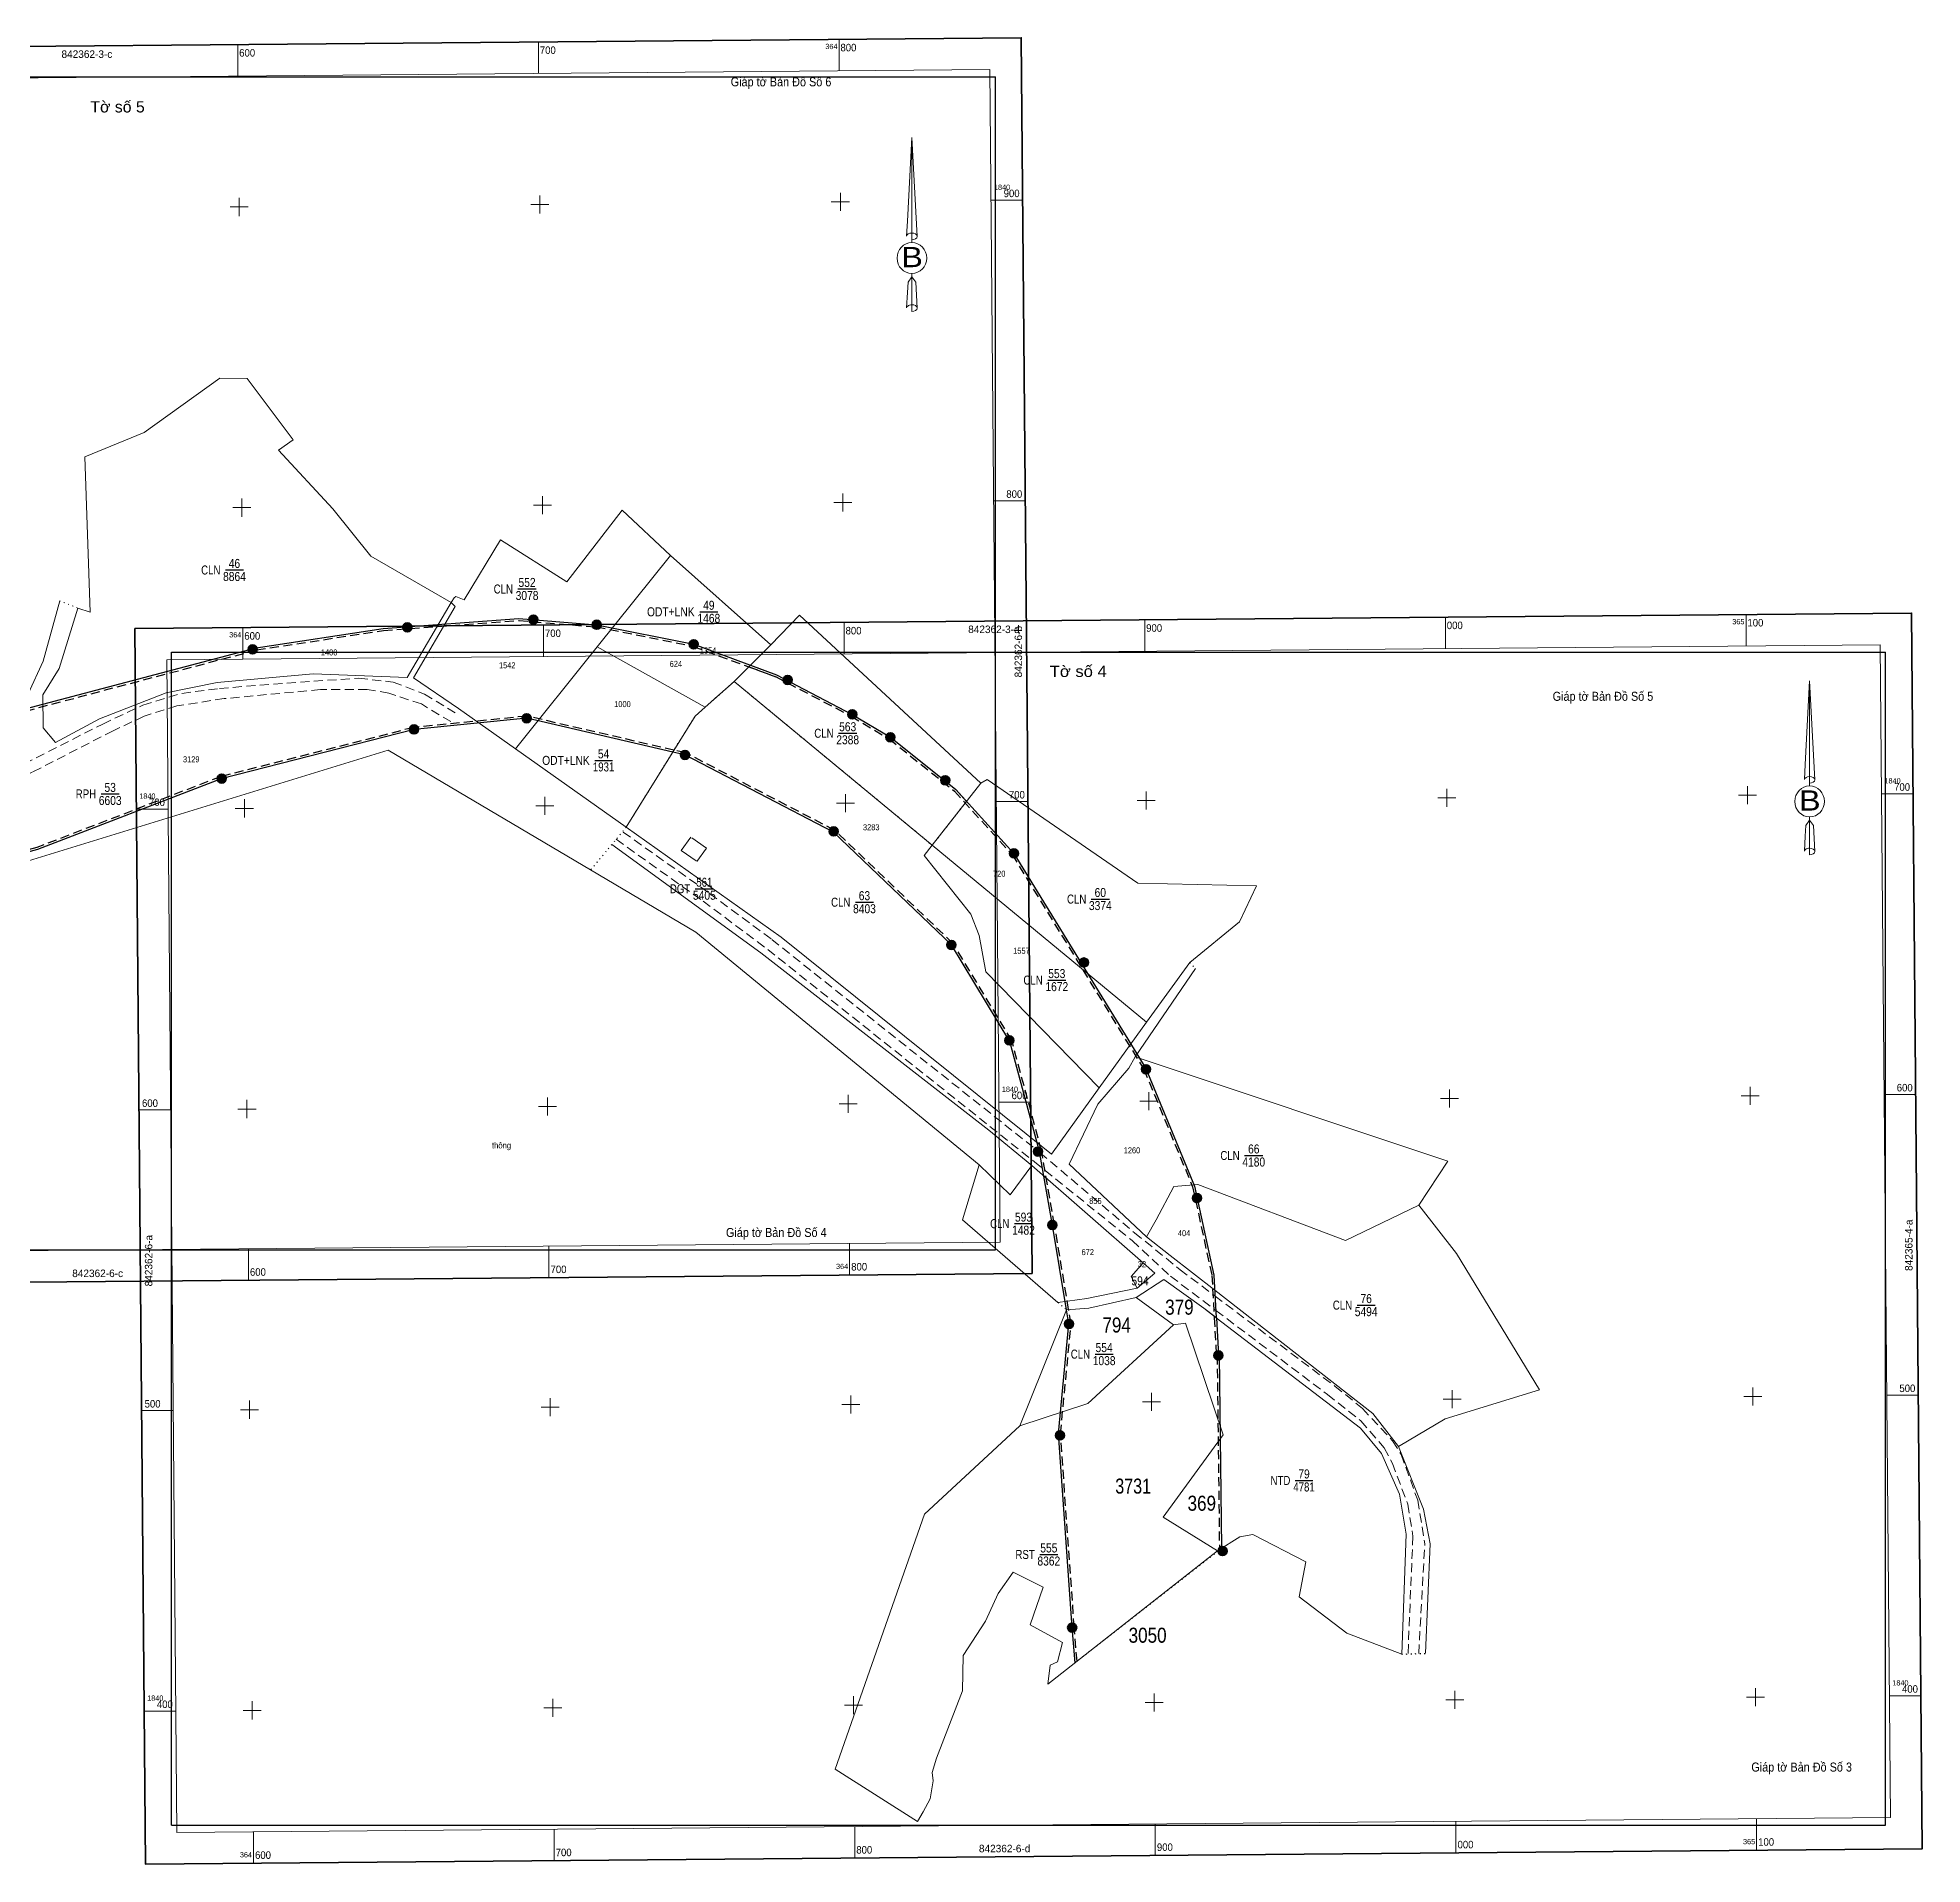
# Model space of a CAD drawing. Header units: metres. Extents: x 25 to 551711, y 21 to 1840816.
# Drawn here: x 551085 to 551711, y 1839844 to 1840452 of the extents above; entities that cross this region are included whole.
import ezdxf
from ezdxf.enums import TextEntityAlignment as Align

# ---------------------------------------------------------------- set-up
doc = ezdxf.new("R2010")
doc.units = ezdxf.units.M
for name, pattern in [('DOTTED', [1.5, 0.3, -1.2]), ('LONG_DASHED', [7.5, 6, -1.5]), ('MEDIUM_DASHED', [4.5, 3, -1.5])]:
    doc.linetypes.add(name, pattern=pattern)
for name, color, linetype, lineweight in [('1', 7, 'MEDIUM_DASHED', 13), ('10', 7, 'Continuous', 13), ('13', 7, 'Continuous', 25), ('22', 7, 'MEDIUM_DASHED', 13), ('48', 7, 'Continuous', 13), ('50', 7, 'Continuous', 25), ('51', 7, 'Continuous', 13), ('57', 7, 'Continuous', 35), ('60', 7, 'Continuous', 13), ('61', 7, 'Continuous', 35), ('63', 7, 'Continuous', 25)]:
    doc.layers.add(name, color=color, linetype=linetype, lineweight=lineweight)
for name, color, linetype in [('17', 7, 'Continuous'), ('49', 7, 'Continuous'), ('55', 7, 'Continuous'), ('56', 7, 'Continuous')]:
    doc.layers.add(name, color=color, linetype=linetype)

msp = doc.modelspace()

# ---------------------------------------------------------------- hatches: boundary and pattern name
at = {"layer": '57'}
for points in [[(551209.133, 1840255.688, 1), (551206.133, 1840255.688, 1)], [(551251.07, 1840258.295, 1), (551248.07, 1840258.295, 1)], [(551272.131, 1840256.539, 1), (551269.131, 1840256.539, 1)], [(551157.65, 1840248.36, 1), (551154.65, 1840248.36, 1)], [(551304.378, 1840250.049, 1), (551301.378, 1840250.049, 1)], [(551335.626, 1840238.199, 1), (551332.626, 1840238.199, 1)], [(551335.628, 1840238.199, 1), (551332.628, 1840238.199, 1)], [(551211.37, 1840221.736, 1), (551208.37, 1840221.736, 1)], [(551248.818, 1840225.483, 1), (551245.818, 1840225.483, 1)], [(551357.07, 1840226.77, 1), (551354.07, 1840226.77, 1)], [(551357.073, 1840226.771, 1), (551354.073, 1840226.771, 1)], [(551369.764, 1840219.142, 1), (551366.764, 1840219.142, 1)], [(551369.766, 1840219.141, 1), (551366.766, 1840219.141, 1)], [(551301.442, 1840213.286, 1), (551298.442, 1840213.286, 1)], [(551147.418, 1840205.43, 1), (551144.418, 1840205.43, 1)], [(551387.981, 1840204.859, 1), (551384.981, 1840204.859, 1)], [(551387.985, 1840204.855, 1), (551384.985, 1840204.855, 1)], [(551350.882, 1840187.865, 1), (551347.882, 1840187.865, 1)], [(551410.822, 1840180.521, 1), (551407.822, 1840180.521, 1)], [(551390.063, 1840150.127, 1), (551387.063, 1840150.127, 1)], [(551434.104, 1840144.263, 1), (551431.104, 1840144.263, 1)], [(551409.306, 1840118.382, 1), (551406.306, 1840118.382, 1)], [(551454.779, 1840108.753, 1), (551451.779, 1840108.753, 1)], [(551418.818, 1840081.414, 1), (551415.818, 1840081.414, 1)], [(551471.69, 1840065.951, 1), (551468.69, 1840065.951, 1)], [(551423.64, 1840056.953, 1), (551420.64, 1840056.953, 1)], [(551429.146, 1840024.089, 1), (551426.146, 1840024.089, 1)], [(551478.826, 1840013.616, 1), (551475.826, 1840013.616, 1)], [(551426.131, 1839987.041, 1), (551423.131, 1839987.041, 1)], [(551480.204, 1839948.573, 1), (551477.204, 1839948.573, 1)], [(551430.209, 1839923.142, 1), (551427.209, 1839923.142, 1)]]:
    msp.add_hatch(color=256, dxfattribs=at).paths.add_polyline_path(points)

# ---------------------------------------------------------------- linework, layer by layer
at = {"layer": '1'}
for p, q in [((551476.24, 1840033.35), (551516.06, 1840003.41)), ((551476.51, 1840028.57), (551513.58, 1840000.63)), ((551543.96, 1839914.49), (551545.98, 1839951))]:
    msp.add_line(p, q, dxfattribs=at)
for points in [[(551513.58, 1840000.63), (551524.75, 1839991.83), (551532.47, 1839982.89), (551535.19, 1839977.67), (551540.31, 1839964.13), (551542.02, 1839953.53), (551540.39, 1839914.36)], [(551516.06, 1840003.41), (551525.26, 1839996), (551535.25, 1839985.19), (551538.13, 1839980.67), (551543.61, 1839965.47), (551545.98, 1839951)]]:
    msp.add_lwpolyline(points, dxfattribs=at)
at = {"layer": '10'}
for p, q in [((551270.78, 1840249.2), (551295.1, 1840279.61)), ((551295.1, 1840279.61), (551328.48, 1840249.92)), ((551243.63, 1840215.26), (551270.78, 1840249.2)), ((551306.66, 1840229.14), (551270.78, 1840249.2)), ((551306.66, 1840229.14), (551270.78, 1840249.2)), ((551316.34, 1840237.69), (551382.19, 1840183.28)), ((551280.39, 1840189.22), (551243.63, 1840215.26)), ((551398.36, 1840203.84), (551382.19, 1840183.28)), ((551382.19, 1840183.28), (551398.36, 1840203.84)), ((551449.71, 1840112.86), (551469.67, 1840142.27)), ((551467.87, 1840144.25), (551453.43, 1840124.43)), ((551415.34, 1840076.76), (551452.31, 1840044.4)), ((551449.98, 1840032.92), (551462.41, 1840023.84))]:
    msp.add_line(p, q, dxfattribs=at)
at = {"layer": '10', "linetype": 'DOTTED'}
for p, q in [((551092.03, 1840264.52), (551098.05, 1840262.1)), ((551467.87, 1840144.25), (551469.67, 1840142.27)), ((551423.99, 1840031.17), (551426.86, 1840028.78))]:
    msp.add_line(p, q, dxfattribs=at)
at = {"layer": '10', "linetype": 'DOTTED', "lineweight": 25}
for p, q in [((551280.39, 1840189.22), (551295.9, 1840214.22)), ((551280.39, 1840189.22), (551268.59, 1840175.02)), ((551280.39, 1840189.22), (551268.59, 1840175.02)), ((551429.66, 1839911.43), (551478.9, 1839949.85)), ((551538.31, 1839914.28), (551546.24, 1839914.57))]:
    msp.add_line(p, q, dxfattribs=at)
at = {"layer": '10'}
for points in [[(551098.05, 1840262.1), (551102.12, 1840260.69), (551100.36, 1840312.36), (551120.14, 1840320.47), (551145.23, 1840338.51), (551154.36, 1840338.48), (551169.63, 1840318.09), (551164.77, 1840314.56), (551182.91, 1840295.15), (551195.49, 1840279.33), (551222.21, 1840263.99)], [(551295.1, 1840279.61), (551279.07, 1840294.66), (551260.67, 1840270.83), (551238.57, 1840284.79), (551226.51, 1840264.89), (551223.73, 1840266), (551223.24, 1840265.48), (551222.21, 1840263.99)], [(551081.56, 1840233.64), (551086.54, 1840244.48), (551092.03, 1840264.52)], [(551222.21, 1840263.99), (551207.55, 1840239.04), (551176.36, 1840240.26), (551144.41, 1840237.35), (551127.41, 1840233.87), (551105.29, 1840225.25), (551090.63, 1840217.4), (551086.5, 1840222.26), (551086.47, 1840233.24), (551091.9, 1840242), (551098.05, 1840262.1)], [(551243.63, 1840215.26), (551224.65, 1840228.71), (551209.73, 1840238.9), (551223.58, 1840262.66), (551222.21, 1840263.99)], [(551328.48, 1840249.92), (551338.03, 1840259.74), (551398.36, 1840203.84)], [(551306.66, 1840229.14), (551316.34, 1840237.69), (551328.48, 1840249.92)], [(551306.66, 1840229.14), (551316.34, 1840237.69), (551382.19, 1840183.28), (551453.43, 1840124.43), (551437.71, 1840102.57)], [(551306.66, 1840229.14), (551303.31, 1840226.14), (551280.39, 1840189.22)], [(551280.39, 1840189.22), (551303.31, 1840226.14), (551306.66, 1840229.14)], [(551268.59, 1840175.02), (551201.24, 1840214.83), (551072.97, 1840175.35)], [(551398.36, 1840203.84), (551400.45, 1840205.14), (551450.55, 1840170.67), (551489.96, 1840169.8), (551484.37, 1840157.78), (551467.87, 1840144.25)], [(551437.71, 1840102.57), (551421.87, 1840080.53), (551331.93, 1840152.7), (551280.39, 1840189.22)], [(551415.34, 1840076.76), (551401.05, 1840088.56), (551325.17, 1840147.48), (551275.66, 1840183.53)], [(551382.19, 1840183.28), (551379.51, 1840179.88), (551395.06, 1840160.31), (551397.74, 1840153.19), (551399.98, 1840141.16), (551437.71, 1840102.57)], [(551397.83, 1840077.04), (551303.56, 1840154.35), (551268.59, 1840175.02)], [(551449.71, 1840112.86), (551447.54, 1840109.16), (551437.22, 1840097.19), (551427.72, 1840077.22), (551453.46, 1840053.04)], [(551449.71, 1840112.86), (551553.66, 1840078.2), (551543.94, 1840063.56)], [(551423.99, 1840031.17), (551392.27, 1840058.66), (551397.83, 1840077.04)], [(551415.34, 1840076.76), (551408.09, 1840067.05), (551397.83, 1840077.04)], [(551453.46, 1840053.04), (551456.63, 1840058.68), (551462.49, 1840069.74), (551470.5, 1840070.42), (551519.59, 1840051.87), (551543.94, 1840063.56)], [(551476.14, 1840035.27), (551528.71, 1839994.36), (551537.23, 1839983.3), (551552.75, 1839992.58), (551584.15, 1840002.19), (551556.46, 1840047.54), (551543.94, 1840063.56)], [(551453.46, 1840053.04), (551461.3, 1840046.81), (551476.14, 1840035.27)], [(551450.37, 1840036), (551448.28, 1840039.82), (551452.31, 1840044.4)], [(551452.31, 1840044.4), (551456.18, 1840041.01), (551450.37, 1840036)], [(551423.99, 1840031.17), (551433.58, 1840032.51), (551450.37, 1840036)], [(551426.86, 1840028.78), (551434.2, 1840029.36), (551449.98, 1840032.92), (551459.14, 1840038.86), (551472.51, 1840029.33), (551476.64, 1840026.18)], [(551476.64, 1840026.17), (551472.51, 1840029.33), (551459.14, 1840038.86), (551449.98, 1840032.92)], [(551546.24, 1839914.57), (551547.75, 1839950.92), (551545.52, 1839962.49), (551537.23, 1839983.3), (551528.71, 1839994.36), (551476.14, 1840035.26)], [(551411.31, 1839990.22), (551426.87, 1840028.78), (551434.2, 1840029.36), (551449.98, 1840032.92)], [(551462.41, 1840023.84), (551433.89, 1839997.59), (551411.31, 1839990.22)], [(551462.41, 1840023.84), (551466.36, 1840024.33), (551478.94, 1839987.19), (551458.97, 1839959.81), (551477.02, 1839948.69)], [(551476.64, 1840026.17), (551524.61, 1839989.47), (551531.52, 1839981), (551537.56, 1839967.45), (551539.83, 1839954.22), (551538.31, 1839914.28)], [(551411.31, 1839990.22), (551379.58, 1839960.87), (551349.87, 1839876.01), (551377.3, 1839858.69), (551379.16, 1839861.83), (551381.51, 1839866.15), (551382.44, 1839872.16), (551382.1, 1839874.95), (551383.63, 1839879.76), (551392.21, 1839902.09), (551392.51, 1839913.89), (551399.86, 1839925.31), (551404.1, 1839934.5), (551409.06, 1839941.6), (551419.01, 1839936.55), (551414.7, 1839923.99), (551425.44, 1839918.15), (551423.87, 1839911.69), (551421.4, 1839910.58), (551420.6, 1839904.3), (551477.02, 1839948.69)], [(551477.02, 1839948.69), (551484.46, 1839953.29), (551488.81, 1839954.03), (551506.37, 1839944.98), (551504.22, 1839933.38), (551519.99, 1839921.22), (551538.31, 1839914.28)]]:
    msp.add_lwpolyline(points, dxfattribs=at)
at = {"layer": '10', "linetype": 'DOTTED'}
msp.add_lwpolyline([(551295.9, 1840214.22), (551303.31, 1840226.14), (551316.34, 1840237.69), (551321.2, 1840242.58), (551321.74, 1840243.12)], dxfattribs=at)
at = {"layer": '10', "linetype": 'DOTTED', "lineweight": 25}
msp.add_lwpolyline([(551295.9, 1840214.22), (551303.31, 1840226.14), (551306.66, 1840229.14), (551316.34, 1840237.69), (551382.19, 1840183.28), (551393.62, 1840197.82)], dxfattribs=at)
at = {"layer": '13'}
for p, q in [((551147.12, 1840274.77), (551153.15, 1840274.77)), ((551244.41, 1840268.45), (551250.47, 1840268.45)), ((551304.86, 1840260.87), (551310.92, 1840260.87)), ((551351.04, 1840220.48), (551357.1, 1840220.48)), ((551269.97, 1840211.46), (551275.81, 1840211.46)), ((551105.79, 1840200.3), (551111.85, 1840200.3)), ((551303.35, 1840168.79), (551309.45, 1840168.79)), ((551356.61, 1840164.31), (551362.67, 1840164.31)), ((551435.05, 1840165.36), (551441.08, 1840165.36)), ((551420.57, 1840138.41), (551426.63, 1840138.41)), ((551486.06, 1840080.1), (551492.12, 1840080.1)), ((551409.49, 1840057.43), (551415.55, 1840057.43)), ((551523.45, 1840030.34), (551529.48, 1840030.34)), ((551436.31, 1840014.05), (551442.37, 1840014.05)), ((551502.89, 1839972.05), (551508.73, 1839972.05)), ((551417.92, 1839947.43), (551423.98, 1839947.43))]:
    msp.add_line(p, q, dxfattribs=at)
at = {"layer": '22'}
msp.add_line((551461.41, 1840039.95), (551476.51, 1840028.57), dxfattribs=at)
for points in [[(551119.69, 1840229.85), (551132.62, 1840233.75), (551145.15, 1840235.39), (551176.54, 1840237.84), (551191.47, 1840238.75), (551202.9, 1840237.49), (551213.36, 1840233.53), (551224.61, 1840226.58)], [(550995.91, 1840192.05), (551028.88, 1840197.72), (551051.1, 1840201.86), (551066.28, 1840205.23), (551078.08, 1840209.41), (551080.23, 1840210.29), (551106.34, 1840223.55), (551119.69, 1840229.85)], [(551222.1, 1840224.34), (551212.3, 1840230.22), (551201.53, 1840233.83), (551194.32, 1840235.04), (551178.71, 1840235.01), (551146.71, 1840231.99), (551131.02, 1840229.63), (551120.14, 1840226.16)], [(551120.14, 1840226.16), (551109.84, 1840221.34), (551082.91, 1840207.54), (551080.09, 1840206.22), (551066.67, 1840201.76), (551051.46, 1840198.54), (551030.66, 1840194.82), (550996.96, 1840189.01)], [(551279.41, 1840187.64), (551308.1, 1840167.25), (551328.85, 1840151.9), (551418.03, 1840081.01), (551449.44, 1840054.41), (551464.58, 1840042.12), (551476.24, 1840033.35)], [(551277.06, 1840185.22), (551305.95, 1840164.67), (551327.46, 1840148.6), (551416.2, 1840077.93), (551448.68, 1840051.78), (551461.41, 1840039.95)]]:
    msp.add_lwpolyline(points, dxfattribs=at)
at = {"layer": '22', "linetype": 'LONG_DASHED'}
msp.add_lwpolyline([(551301.89, 1840185.98), (551298.72, 1840181.48), (551303.93, 1840177.81), (551307.1, 1840182.31)], close=True, dxfattribs=at)
at = {"layer": '48'}
for points in [[(551426.86, 1840028.78), (551434.2, 1840029.36), (551449.98, 1840032.92), (551459.14, 1840038.86)], [(551426.87, 1840028.78), (551434.2, 1840029.36), (551449.98, 1840032.92), (551459.14, 1840038.86)]]:
    msp.add_lwpolyline(points, dxfattribs=at)
at = {"layer": '50'}
for p, q in [((551321.75, 1840243.16), (551330.37, 1840239.91)), ((551330.38, 1840239.95), (551355.57, 1840226.77)), ((551409.32, 1840180.52), (551453.19, 1840109.02)), ((551476.65, 1840026.17), (551477.33, 1840013.62)), ((551477.61, 1840013.63), (551478.37, 1839949.68))]:
    msp.add_line(p, q, dxfattribs=at)
for points in [[(551157.41, 1840248.87), (551199.63, 1840255.35), (551244.72, 1840258.65), (551270.63, 1840256.54)], [(551270.63, 1840256.54), (551302.88, 1840250.05), (551330.38, 1840239.95)], [(551027, 1840214.85), (551080.56, 1840228.55), (551157.41, 1840248.87)], [(551330.38, 1840239.95), (551355.57, 1840226.77), (551368.26, 1840219.14), (551390.06, 1840201.76), (551393.62, 1840197.82)], [(551295.9, 1840214.22), (551247.32, 1840225.48), (551209.87, 1840221.74), (551145.71, 1840205.36), (551084.61, 1840181.8), (551060.87, 1840175.44)], [(551355.57, 1840226.77), (551368.26, 1840219.14), (551390.06, 1840201.76), (551409.32, 1840180.52)], [(551388.56, 1840150.13), (551349.36, 1840187.62), (551299.94, 1840213.29), (551295.9, 1840214.22)], [(551426.86, 1840028.78), (551422.14, 1840056.95), (551417.84, 1840081.38), (551408, 1840118.04), (551388.56, 1840150.13)], [(551453.19, 1840109.02), (551469.43, 1840069.9), (551475.86, 1840040.26), (551476.64, 1840026.17)], [(551429.66, 1839911.43), (551428.71, 1839923.14), (551424.12, 1839987.62), (551427.65, 1840024.09), (551426.87, 1840028.78)]]:
    msp.add_lwpolyline(points, dxfattribs=at)
at = {"layer": '51'}
for p, q in [((551375.41, 1840418.54), (551377.17, 1840385.69)), ((551375.41, 1840418.54), (551377.17, 1840385.69)), ((551375.41, 1840418.54), (551377.17, 1840385.69)), ((551373.94, 1840390.8), (551373.67, 1840385.75)), ((551375.41, 1840386.79), (551375.41, 1840385.52)), ((551375.41, 1840385.52), (551375.41, 1840384.58)), ((551375.41, 1840384.58), (551375.41, 1840383.64)), ((551375.41, 1840384.58), (551375.41, 1840383.64)), ((551375.41, 1840384.58), (551375.41, 1840383.64)), ((551377.17, 1840385.69), (551377.17, 1840385.75)), ((551375.41, 1840372.26), (551375.41, 1840373.34)), ((551375.41, 1840372.26), (551375.41, 1840373.34)), ((551375.41, 1840372.26), (551375.41, 1840373.34)), ((551375.41, 1840372.26), (551376.7, 1840370.43)), ((551375.41, 1840372.26), (551376.7, 1840370.43)), ((551375.41, 1840372.26), (551376.7, 1840370.43)), ((551376.7, 1840370.43), (551377.17, 1840361.84)), ((551376.7, 1840370.43), (551377.17, 1840361.84)), ((551376.7, 1840370.43), (551377.17, 1840361.84)), ((551375.41, 1840362.95), (551375.41, 1840361.7)), ((551375.41, 1840361.7), (551375.41, 1840360.74)), ((551377.17, 1840361.84), (551377.17, 1840361.96)), ((551673.94, 1840237.87), (551675.7, 1840205.02)), ((551673.94, 1840237.87), (551675.7, 1840205.02)), ((551673.94, 1840237.87), (551675.7, 1840205.02)), ((551672.47, 1840210.13), (551672.2, 1840205.08)), ((551673.94, 1840206.12), (551673.94, 1840204.85)), ((551673.94, 1840204.85), (551673.94, 1840203.91)), ((551675.7, 1840205.02), (551675.7, 1840205.08)), ((551673.94, 1840203.91), (551673.94, 1840202.97)), ((551673.94, 1840203.91), (551673.94, 1840202.97)), ((551673.94, 1840203.91), (551673.94, 1840202.97)), ((551673.94, 1840191.59), (551673.94, 1840192.67)), ((551673.94, 1840191.59), (551673.94, 1840192.67)), ((551673.94, 1840191.59), (551673.94, 1840192.67)), ((551673.94, 1840191.59), (551675.23, 1840189.76)), ((551673.94, 1840191.59), (551675.23, 1840189.76)), ((551673.94, 1840191.59), (551675.23, 1840189.76)), ((551675.23, 1840189.76), (551675.7, 1840181.17)), ((551675.23, 1840189.76), (551675.7, 1840181.17)), ((551675.23, 1840189.76), (551675.7, 1840181.17)), ((551673.94, 1840182.28), (551673.94, 1840181.03)), ((551673.94, 1840181.03), (551673.94, 1840180.07)), ((551675.7, 1840181.17), (551675.7, 1840181.29))]:
    msp.add_line(p, q, dxfattribs=at)
at = {"layer": '51', "linetype": 'MEDIUM_DASHED', "lineweight": 25}
for p, q in [((551244.66, 1840257.95), (551270.58, 1840255.84)), ((551321.21, 1840242.61), (551330.12, 1840239.25)), ((551330.06, 1840239.32), (551355.25, 1840226.15)), ((551330.06, 1840239.32), (551355.25, 1840226.15)), ((551355.21, 1840226.17), (551367.9, 1840218.54)), ((551355.21, 1840226.17), (551367.9, 1840218.54)), ((551367.83, 1840218.6), (551389.63, 1840201.21)), ((551367.83, 1840218.6), (551389.63, 1840201.21)), ((551389.55, 1840201.28), (551408.81, 1840180.05)), ((551389.55, 1840201.28), (551393.19, 1840197.27)), ((551408.73, 1840180.16), (551452.59, 1840108.66)), ((551475.95, 1840026.13), (551476.63, 1840013.58)), ((551476.91, 1840013.61), (551477.68, 1839949.25))]:
    msp.add_line(p, q, dxfattribs=at)
at = {"layer": '51'}
for points in [[(551375.41, 1840386.79), (551375.41, 1840418.54), (551373.94, 1840390.8)], [(551375.41, 1840362.95), (551375.41, 1840372.26), (551374.12, 1840370.43), (551373.94, 1840366.98), (551373.67, 1840361.96)], [(551673.94, 1840206.12), (551673.94, 1840237.87), (551672.47, 1840210.13)], [(551673.94, 1840182.28), (551673.94, 1840191.59), (551672.65, 1840189.76), (551672.47, 1840186.31), (551672.2, 1840181.29)]]:
    msp.add_lwpolyline(points, dxfattribs=at)
at = {"layer": '51', "linetype": 'MEDIUM_DASHED', "lineweight": 25}
for points in [[(551157.51, 1840248.18), (551199.7, 1840254.65), (551244.77, 1840257.95)], [(551270.5, 1840255.85), (551302.69, 1840249.38), (551330.14, 1840239.29)], [(551027.18, 1840214.17), (551080.74, 1840227.87), (551157.58, 1840248.19)], [(551296.3, 1840214.85), (551247.36, 1840226.19), (551209.74, 1840222.42), (551145.49, 1840206.03), (551084.39, 1840182.47), (551060.69, 1840176.12)], [(551389.05, 1840150.63), (551349.78, 1840188.2), (551300.19, 1840213.95), (551296.3, 1840214.85)], [(551427.54, 1840028.9), (551422.83, 1840057.07), (551418.53, 1840081.54), (551408.65, 1840118.32), (551389.16, 1840150.49)], [(551452.54, 1840108.76), (551468.76, 1840069.7), (551475.16, 1840040.17), (551475.95, 1840026.13)], [(551430.33, 1839911.95), (551429.41, 1839923.2), (551424.82, 1839987.6), (551428.36, 1840024.11), (551427.55, 1840028.9)]]:
    msp.add_lwpolyline(points, dxfattribs=at)
at = {"layer": '51'}
for centre, start_param, end_param in [((551375.408, 1840385.682), 1.5707963, 3.074452), ((551375.408, 1840385.682), 0.0671406, 1.5707963), ((551375.408, 1840385.682), 4.712389, 6.2831853), ((551375.408, 1840361.851), 2.4910694, 3.0742784), ((551375.408, 1840361.851), 1.5707963, 2.4910694), ((551375.408, 1840361.851), 0.0671406, 1.5707963), ((551375.408, 1840361.851), 4.712389, 6.2831853), ((551673.936, 1840205.012), 1.5707963, 3.074452), ((551673.936, 1840205.012), 0.0671406, 1.5707963), ((551673.936, 1840205.012), 4.712389, 6.2831853), ((551673.936, 1840181.181), 2.4910694, 3.0742784), ((551673.936, 1840181.181), 1.5707963, 2.4910694), ((551673.936, 1840181.181), 0.0671406, 1.5707963), ((551673.936, 1840181.181), 4.712389, 6.2831853)]:
    msp.add_ellipse(centre, major_axis=(1.745, 0), ratio=0.632193, start_param=start_param, end_param=end_param, dxfattribs=at)
for centre in [(551375.41, 1840378.485), (551673.938, 1840197.815)]:
    msp.add_ellipse(centre, major_axis=(0, 5.148), ratio=0.956213, dxfattribs=at)
at = {"layer": '57', "lineweight": 40}
msp.add_line((551349.86, 1840187.5), (551349.8, 1840187.42), dxfattribs=at)
at = {"layer": '57'}
for centre in [(551207.633, 1840255.688), (551249.57, 1840258.295), (551270.631, 1840256.539), (551156.15, 1840248.36), (551302.878, 1840250.049), (551334.126, 1840238.199), (551334.128, 1840238.199), (551209.87, 1840221.736), (551247.318, 1840225.483), (551355.57, 1840226.77), (551355.573, 1840226.771), (551368.264, 1840219.142), (551368.266, 1840219.141), (551299.942, 1840213.286), (551145.918, 1840205.43), (551386.481, 1840204.859), (551386.485, 1840204.855), (551349.382, 1840187.865), (551409.322, 1840180.521), (551388.563, 1840150.127), (551432.604, 1840144.263), (551407.806, 1840118.382), (551453.279, 1840108.753), (551417.318, 1840081.414), (551470.19, 1840065.951), (551422.14, 1840056.953), (551427.646, 1840024.089), (551477.326, 1840013.616), (551424.631, 1839987.041), (551478.704, 1839948.573), (551428.709, 1839923.142)]:
    msp.add_circle(centre, 1.5, dxfattribs=at)
at = {"layer": '60'}
for p, q in [((551151.26, 1840438.97), (551151.26, 1840449.47)), ((551251.23, 1840439.84), (551251.23, 1840450.34)), ((551351.19, 1840440.72), (551351.19, 1840451.22)), ((551251.65, 1840393.33), (551251.65, 1840399.33)), ((551351.62, 1840394.2), (551351.62, 1840400.2)), ((551148.68, 1840395.46), (551154.68, 1840395.46)), ((551151.68, 1840392.46), (551151.68, 1840398.46)), ((551248.65, 1840396.33), (551254.65, 1840396.33)), ((551348.62, 1840397.2), (551354.62, 1840397.2)), ((551401.74, 1840397.69), (551412.24, 1840397.69)), ((551152.56, 1840292.49), (551152.56, 1840298.49)), ((551252.53, 1840293.36), (551252.53, 1840299.36)), ((551352.49, 1840294.24), (551352.49, 1840300.24)), ((551149.56, 1840295.49), (551155.56, 1840295.49)), ((551249.53, 1840296.36), (551255.53, 1840296.36)), ((551349.49, 1840297.24), (551355.49, 1840297.24)), ((551402.62, 1840297.72), (551413.12, 1840297.72)), ((551152.95, 1840245.1), (551152.95, 1840255.6)), ((551252.92, 1840245.98), (551252.92, 1840256.48)), ((551352.89, 1840246.85), (551352.89, 1840257.35)), ((551452.86, 1840247.72), (551452.86, 1840258.22)), ((551552.83, 1840248.6), (551552.83, 1840259.1)), ((551652.79, 1840249.47), (551652.79, 1840259.97)), ((551153.43, 1840192.52), (551153.43, 1840198.52)), ((551153.43, 1840192.52), (551153.43, 1840198.52)), ((551253.4, 1840193.39), (551253.4, 1840199.39)), ((551253.4, 1840193.39), (551253.4, 1840199.39)), ((551353.37, 1840194.27), (551353.37, 1840200.27)), ((551353.37, 1840194.27), (551353.37, 1840200.27)), ((551450.34, 1840198.14), (551456.34, 1840198.14)), ((551453.34, 1840195.14), (551453.34, 1840201.14)), ((551550.31, 1840199.02), (551556.31, 1840199.02)), ((551553.31, 1840196.02), (551553.31, 1840202.02)), ((551650.27, 1840199.89), (551656.27, 1840199.89)), ((551653.27, 1840196.89), (551653.27, 1840202.89)), ((551697.85, 1840200.33), (551708.35, 1840200.33)), ((551128.03, 1840195.25), (551117.53, 1840195.25)), ((551150.43, 1840195.52), (551156.43, 1840195.52)), ((551150.43, 1840195.52), (551156.43, 1840195.52)), ((551250.4, 1840196.39), (551256.4, 1840196.39)), ((551250.4, 1840196.39), (551256.4, 1840196.39)), ((551350.37, 1840197.27), (551356.37, 1840197.27)), ((551350.37, 1840197.27), (551356.37, 1840197.27)), ((551403.49, 1840197.75), (551413.99, 1840197.75)), ((551154.31, 1840092.55), (551154.31, 1840098.55)), ((551154.31, 1840092.55), (551154.31, 1840098.55)), ((551254.28, 1840093.42), (551254.28, 1840099.42)), ((551254.28, 1840093.42), (551254.28, 1840099.42)), ((551354.24, 1840094.3), (551354.24, 1840100.3)), ((551354.24, 1840094.3), (551354.24, 1840100.3)), ((551404.37, 1840097.78), (551414.87, 1840097.78)), ((551451.21, 1840098.17), (551457.21, 1840098.17)), ((551454.21, 1840095.17), (551454.21, 1840101.17)), ((551551.18, 1840099.05), (551557.18, 1840099.05)), ((551554.18, 1840096.05), (551554.18, 1840102.05)), ((551651.15, 1840099.92), (551657.15, 1840099.92)), ((551654.15, 1840096.92), (551654.15, 1840102.92)), ((551698.72, 1840100.36), (551709.22, 1840100.36)), ((551128.91, 1840095.28), (551118.41, 1840095.28)), ((551151.31, 1840095.55), (551157.31, 1840095.55)), ((551151.31, 1840095.55), (551157.31, 1840095.55)), ((551251.28, 1840096.42), (551257.28, 1840096.42)), ((551251.28, 1840096.42), (551257.28, 1840096.42)), ((551351.24, 1840097.3), (551357.24, 1840097.3)), ((551351.24, 1840097.3), (551357.24, 1840097.3)), ((551154.76, 1840049.1), (551154.76, 1840038.6)), ((551254.73, 1840049.97), (551254.73, 1840039.47)), ((551354.7, 1840050.85), (551354.7, 1840040.35)), ((551155.18, 1839992.58), (551155.18, 1839998.58)), ((551255.15, 1839993.46), (551255.15, 1839999.46)), ((551355.12, 1839994.33), (551355.12, 1840000.33)), ((551452.09, 1839998.2), (551458.09, 1839998.2)), ((551455.09, 1839995.2), (551455.09, 1840001.2)), ((551552.05, 1839999.08), (551558.05, 1839999.08)), ((551555.05, 1839996.08), (551555.05, 1840002.08)), ((551652.02, 1839999.95), (551658.02, 1839999.95)), ((551655.02, 1839996.95), (551655.02, 1840002.95)), ((551699.6, 1840000.39), (551710.1, 1840000.39)), ((551129.78, 1839995.31), (551119.28, 1839995.31)), ((551152.18, 1839995.58), (551158.18, 1839995.58)), ((551252.15, 1839996.46), (551258.15, 1839996.46)), ((551352.12, 1839997.33), (551358.12, 1839997.33)), ((551156.06, 1839892.61), (551156.06, 1839898.61)), ((551256.02, 1839893.49), (551256.02, 1839899.49)), ((551352.99, 1839897.36), (551358.99, 1839897.36)), ((551355.99, 1839894.36), (551355.99, 1839900.36)), ((551452.96, 1839898.24), (551458.96, 1839898.24)), ((551455.96, 1839895.24), (551455.96, 1839901.24)), ((551552.93, 1839899.11), (551558.93, 1839899.11)), ((551555.93, 1839896.11), (551555.93, 1839902.11)), ((551652.9, 1839899.98), (551658.9, 1839899.98)), ((551655.9, 1839896.98), (551655.9, 1839902.98)), ((551700.47, 1839900.42), (551710.97, 1839900.42)), ((551130.66, 1839895.35), (551120.16, 1839895.35)), ((551153.06, 1839895.61), (551159.06, 1839895.61)), ((551253.02, 1839896.49), (551259.02, 1839896.49)), ((551656.3, 1839859.6), (551656.3, 1839849.1)), ((551156.45, 1839855.23), (551156.45, 1839844.73)), ((551256.42, 1839856.1), (551256.42, 1839845.6)), ((551356.39, 1839856.98), (551356.39, 1839846.48)), ((551456.36, 1839857.85), (551456.36, 1839847.35)), ((551556.33, 1839858.72), (551556.33, 1839848.22))]:
    msp.add_line(p, q, dxfattribs=at)
for points in [[(550831.55, 1840436.17), (551401.36, 1840441.16), (551404.77, 1840051.28), (550834.96, 1840046.3)], [(551127.6, 1840244.88), (551697.42, 1840249.86), (551700.83, 1839859.99), (551131.01, 1839855)]]:
    msp.add_lwpolyline(points, close=True, dxfattribs=at)
at = {"layer": '61'}
for points in [[(550820.96, 1840446.58), (551411.77, 1840451.75), (551415.36, 1840040.88), (550824.55, 1840035.71)], [(551117.01, 1840255.29), (551707.82, 1840260.45), (551711.41, 1839849.58), (551120.6, 1839844.42)]]:
    msp.add_lwpolyline(points, close=True, dxfattribs=at)
at = {"layer": '63'}
for p, q in [((550833.16, 1840438.73), (551403.16, 1840438.73)), ((551129.21, 1840247.43), (551699.21, 1840247.43)), ((551129.21, 1839857.43), (551129.21, 1840247.43))]:
    msp.add_line(p, q, dxfattribs=at)
for points in [[(550833.16, 1840048.73), (551403.16, 1840048.73), (551403.16, 1840438.73)], [(551129.21, 1839857.43), (551699.21, 1839857.43), (551699.21, 1840247.43)]]:
    msp.add_lwpolyline(points, dxfattribs=at)

# ---------------------------------------------------------------- texts
at = {"layer": '10'}
for s, height, width, p in [('Giáp tờ Bản Đồ Số 6', 3, 0.9, (551331.9, 1840435.58)), ('Giáp tờ Bản Đồ Số 5', 3, 0.9, (551605.22, 1840231.27)), ('thông', 2, 0.95, (551238.95, 1840082.45)), ('thông', 2, 0.95, (551238.95, 1840082.45)), ('Giáp tờ Bản Đồ Số 4', 3, 0.9, (551330.32, 1840052.99)), ('Giáp tờ Bản Đồ Số 3', 3, 0.9, (551671.285, 1839875.25))]:
    msp.add_text(s, height=height, dxfattribs=dict(at, width=width)).set_placement(p, align=Align.CENTER)
at = {"layer": '13'}
for s, width, p in [('CLN ', 0.8, (551146.37, 1840273.27)), ('CLN ', 0.8, (551243.65, 1840266.95)), ('ODT+LNK ', 0.85, (551304.1, 1840259.37)), ('CLN ', 0.8, (551350.27, 1840218.98)), ('ODT+LNK ', 0.85, (551269.24, 1840209.96)), ('RPH ', 0.8, (551105.03, 1840198.8)), ('DGT ', 0.8, (551302.59, 1840167.29)), ('CLN ', 0.8, (551434.3, 1840163.86)), ('CLN ', 0.8, (551355.85, 1840162.81)), ('CLN ', 0.8, (551419.81, 1840136.91)), ('CLN ', 0.8, (551485.3, 1840078.6)), ('CLN ', 0.8, (551408.73, 1840055.93)), ('CLN ', 0.8, (551522.7, 1840028.84)), ('CLN ', 0.8, (551435.55, 1840012.55)), ('NTD ', 0.8, (551502.16, 1839970.55)), ('RST ', 0.8, (551417.16, 1839945.93))]:
    msp.add_text(s, height=3, dxfattribs=dict(at, width=width)).set_placement(p, align=Align.RIGHT)
for s, width, p in [('8864', 0.85, (551150.145, 1840271.1)), ('46', 0.85, (551150.145, 1840275.44)), ('3078', 0.85, (551247.44, 1840264.78)), ('552', 0.85, (551247.44, 1840269.12)), ('49', 0.85, (551307.89, 1840261.54)), ('1468', 0.85, (551307.89, 1840257.2)), ('563', 0.85, (551354.06, 1840221.15)), ('2388', 0.85, (551354.06, 1840216.81)), ('1931', 0.8, (551272.89, 1840207.79)), ('54', 0.85, (551272.89, 1840212.13)), ('6603', 0.85, (551108.82, 1840196.63)), ('53', 0.85, (551108.815, 1840200.97)), ('5405', 0.85, (551306.4, 1840165.12)), ('561', 0.8, (551306.4, 1840169.46)), ('63', 0.85, (551359.635, 1840164.98)), ('60', 0.85, (551438.065, 1840166.03)), ('8403', 0.85, (551359.64, 1840160.64)), ('3374', 0.85, (551438.075, 1840161.69)), ('553', 0.85, (551423.6, 1840139.08)), ('1672', 0.85, (551423.6, 1840134.74)), ('4180', 0.85, (551489.09, 1840076.43)), ('66', 0.85, (551489.095, 1840080.77)), ('593', 0.85, (551412.52, 1840058.1)), ('1482', 0.85, (551412.52, 1840053.76)), ('594', 0.85, (551451.265, 1840036.91)), ('5494', 0.85, (551526.475, 1840026.67)), ('76', 0.85, (551526.475, 1840031.01)), ('554', 0.85, (551439.335, 1840014.72)), ('1038', 0.85, (551439.34, 1840010.38)), ('79', 0.85, (551505.81, 1839972.72)), ('4781', 0.8, (551505.81, 1839968.38)), ('555', 0.85, (551420.95, 1839948.1)), ('8362', 0.85, (551420.95, 1839943.76))]:
    msp.add_text(s, height=3, dxfattribs=dict(at, width=width)).set_placement(p, align=Align.CENTER)
at = {"layer": '17', "width": 0.85}
for s, p in [('1400', (551181.62, 1840246.35)), ('1354', (551307.64, 1840247)), ('1354', (551307.64, 1840247)), ('1542', (551240.855, 1840242.08)), ('624', (551296.935, 1840242.55)), ('1000', (551279.17, 1840229.18)), ('3129', (551135.775, 1840210.82)), ('3283', (551361.895, 1840188.23)), ('720', (551404.465, 1840172.79)), ('1557', (551411.835, 1840147.16)), ('1260', (551448.6, 1840080.8)), ('855', (551436.435, 1840063.99)), ('404', (551465.925, 1840053.27)), ('672', (551433.9, 1840046.97)), ('32', (551451.905, 1840042.96))]:
    msp.add_text(s, height=2, dxfattribs=at).set_placement(p, align=Align.CENTER)
at = {"layer": '49'}
for s, width, p in [('379', 0.85, (551464.365, 1840027.16)), ('794', 0.85, (551443.505, 1840021.23)), ('3731', 0.8, (551448.99, 1839967.68)), ('369', 0.85, (551471.815, 1839961.98)), ('3050', 0.85, (551453.79, 1839918.09))]:
    msp.add_text(s, height=5, dxfattribs=dict(at, width=width)).set_placement(p, align=Align.CENTER)
at = {"layer": '51', "width": 1.2}
for p in [(551375.46, 1840375.45), (551673.99, 1840194.78)]:
    msp.add_text('B', height=6.731, dxfattribs=at).set_placement(p, align=Align.CENTER)
at = {"layer": '55'}
for s, width, p in [('Tờ số 5', 1.05, (551111.265, 1840426.89)), ('Tờ số 4', 1.1, (551430.725, 1840239.2))]:
    msp.add_text(s, height=3.75, dxfattribs=dict(at, width=width)).set_placement(p, align=Align.CENTER)
at = {"layer": '56', "width": 0.95}
for s, height, p in [('700', 2.5, (551251.69, 1840446.35)), ('800', 2.5, (551351.66, 1840447.22)), ('600', 2.5, (551151.72, 1840445.47)), ('1840', 1.75, (551402.71, 1840401.15)), ('700', 2.5, (551253.39, 1840252.48)), ('800', 2.5, (551353.36, 1840253.35)), ('900', 2.5, (551453.32, 1840254.23)), ('000', 2.5, (551553.29, 1840255.1)), ('100', 2.5, (551653.26, 1840255.98)), ('600', 2.5, (551153.42, 1840251.6)), ('1840', 1.75, (551698.82, 1840203.79)), ('1840', 1.75, (551118.5, 1840198.71)), ('600', 2.5, (551119.4, 1840096.24)), ('1840', 1.75, (551405.34, 1840101.24)), ('600', 2.5, (551155.29, 1840040.1)), ('700', 2.5, (551255.26, 1840040.98)), ('800', 2.5, (551355.23, 1840041.85)), ('500', 2.5, (551120.27, 1839996.28)), ('1840', 1.75, (551701.44, 1839903.88)), ('1840', 1.75, (551121.13, 1839898.81)), ('600', 2.5, (551156.99, 1839846.23)), ('700', 2.5, (551256.96, 1839847.11)), ('800', 2.5, (551356.92, 1839847.98)), ('900', 2.5, (551456.89, 1839848.86)), ('000', 2.5, (551556.86, 1839849.73)), ('100', 2.5, (551656.83, 1839850.6))]:
    msp.add_text(s, height=height, dxfattribs=at).set_placement(p)
for s, height, p in [('364', 1.75, (551350.66, 1840447.96)), ('900', 2.5, (551411.23, 1840398.73)), ('800', 2.5, (551412.11, 1840298.76)), ('365', 1.75, (551652.26, 1840256.72)), ('364', 1.75, (551152.42, 1840252.35)), ('700', 2.5, (551127.02, 1840196.29)), ('700', 2.5, (551412.98, 1840198.79)), ('700', 2.5, (551707.34, 1840201.36)), ('600', 2.5, (551413.86, 1840098.82)), ('600', 2.5, (551708.21, 1840101.39)), ('364', 1.75, (551354.22, 1840042.34)), ('500', 2.5, (551709.09, 1840001.43)), ('400', 2.5, (551709.96, 1839901.46)), ('400', 2.5, (551129.65, 1839896.38)), ('364', 1.75, (551155.98, 1839846.72)), ('365', 1.75, (551655.82, 1839851.1))]:
    msp.add_text(s, height=height, dxfattribs=at).set_placement(p, align=Align.RIGHT)
at = {"layer": '56'}
for s, p in [('842362-3-c', (551101.08, 1840445.03)), ('842362-3-d', (551402.685, 1840253.79)), ('842362-6-c', (551104.65, 1840039.66)), ('842362-6-d', (551406.255, 1839848.41))]:
    msp.add_text(s, height=2.5, dxfattribs=at).set_placement(p, align=Align.CENTER)
for s, p in [('842362-6-b', (551412.05, 1840247.61)), ('842365-4-a', (551708.16, 1840050.26)), ('842362-6-a', (551122.85, 1840045.12))]:
    msp.add_text(s, height=2.5, rotation=90, dxfattribs=at).set_placement(p, align=Align.CENTER)

doc.saveas('drawing.dxf')
